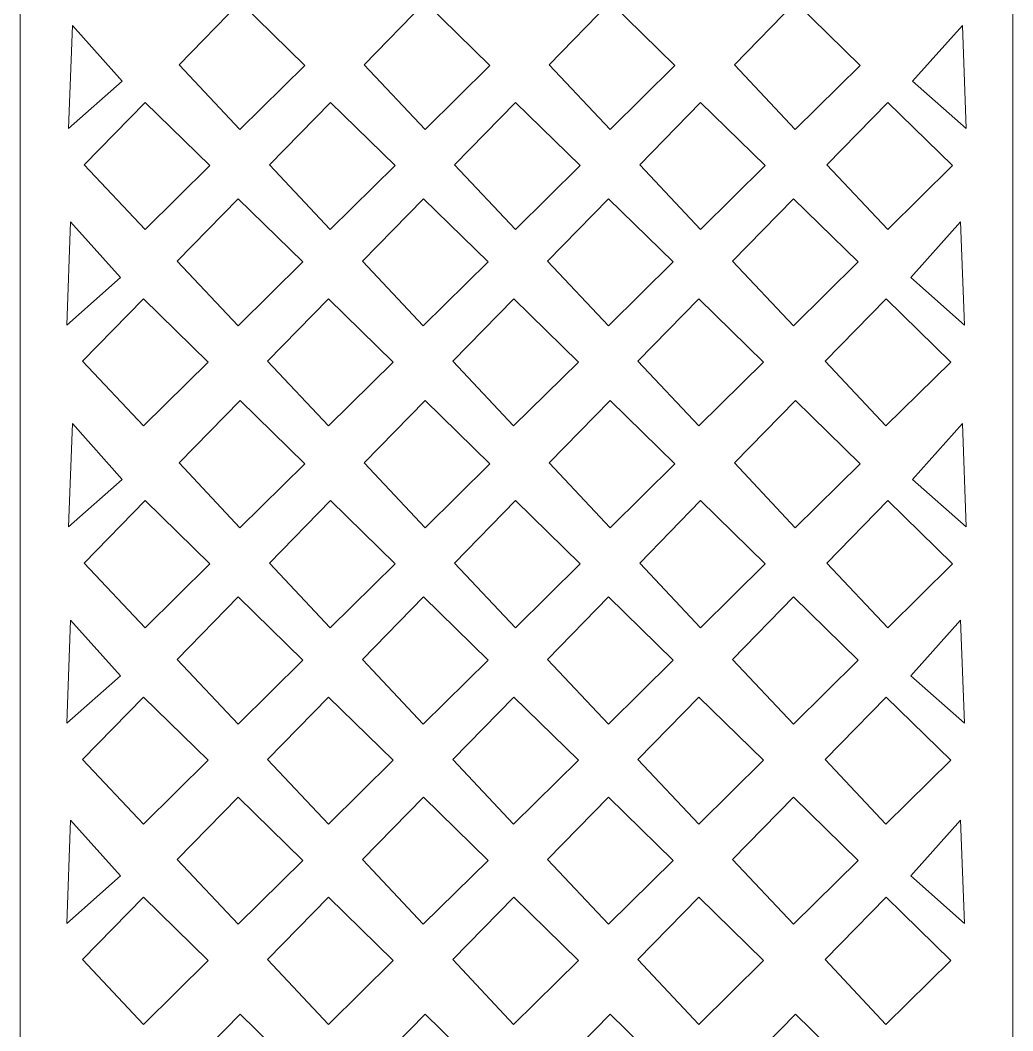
# Model space of a CAD drawing. Header units: centimetres. Extents: x 1.8 to 9.5, y -9.5 to 9.5.
# Drawn here: x 6.047 to 9.479, y -4.718 to -1.224 of the extents above; entities that cross this region are included whole.
import ezdxf

# ---------------------------------------------------------------- set-up
doc = ezdxf.new("R2010")
doc.units = ezdxf.units.CM
doc.header["$MEASUREMENT"] = 0
doc.layers.add('layer 1', color=7, linetype='Continuous')

msp = doc.modelspace()

# ---------------------------------------------------------------- linework, layer by layer
at = {"layer": 'layer 1', "color": 250, "lineweight": 9}
msp.add_open_spline([(6.04735, 9.5), (6.04735, 9.5), (9.47899, 9.5), (9.47899, 9.5), (9.47899, 9.5), (9.47899, 9.5), (9.47899, -9.5), (9.47899, -9.5), (9.47899, -9.5), (9.47899, -9.5), (6.04735, -9.5), (6.04735, -9.5), (6.04735, -9.5), (6.04735, -9.5), (6.04735, 9.5), (6.04735, 9.5)], degree=3, knots=[0, 0, 0, 0, 0.2, 0.2, 0.2, 0.2, 0.4, 0.4, 0.4, 0.4, 0.6, 0.6, 0.6, 0.6, 1, 1, 1, 1], dxfattribs=at)
at = {"layer": 'layer 1', "color": 7, "lineweight": 9}
for points, knots in [([(6.80748, -1.16252), (6.80748, -1.16252), (6.59664, -1.3783), (6.59664, -1.3783), (6.59664, -1.3783), (6.59664, -1.3783), (6.80704, -1.60213), (6.80704, -1.60213), (6.80704, -1.60213), (6.80704, -1.60213), (7.03095, -1.38116), (7.03095, -1.38116), (7.03095, -1.38116), (7.03095, -1.38116), (6.80748, -1.16252), (6.80748, -1.16252)], [0, 0, 0, 0, 0.2, 0.2, 0.2, 0.2, 0.4, 0.4, 0.4, 0.4, 0.6, 0.6, 0.6, 0.6, 1, 1, 1, 1]), ([(7.44749, -1.16252), (7.44749, -1.16252), (7.23665, -1.3783), (7.23665, -1.3783), (7.23665, -1.3783), (7.23665, -1.3783), (7.44705, -1.60213), (7.44705, -1.60213), (7.44705, -1.60213), (7.44705, -1.60213), (7.67097, -1.38116), (7.67097, -1.38116), (7.67097, -1.38116), (7.67097, -1.38116), (7.44749, -1.16252), (7.44749, -1.16252)], [0, 0, 0, 0, 0.2, 0.2, 0.2, 0.2, 0.4, 0.4, 0.4, 0.4, 0.6, 0.6, 0.6, 0.6, 1, 1, 1, 1]), ([(8.08751, -1.16252), (8.08751, -1.16252), (7.87667, -1.3783), (7.87667, -1.3783), (7.87667, -1.3783), (7.87667, -1.3783), (8.08707, -1.60213), (8.08707, -1.60213), (8.08707, -1.60213), (8.08707, -1.60213), (8.31098, -1.38116), (8.31098, -1.38116), (8.31098, -1.38116), (8.31098, -1.38116), (8.08751, -1.16252), (8.08751, -1.16252)], [0, 0, 0, 0, 0.2, 0.2, 0.2, 0.2, 0.4, 0.4, 0.4, 0.4, 0.6, 0.6, 0.6, 0.6, 1, 1, 1, 1]), ([(8.72754, -1.16252), (8.72754, -1.16252), (8.5167, -1.3783), (8.5167, -1.3783), (8.5167, -1.3783), (8.5167, -1.3783), (8.7271, -1.60213), (8.7271, -1.60213), (8.7271, -1.60213), (8.7271, -1.60213), (8.95102, -1.38116), (8.95102, -1.38116), (8.95102, -1.38116), (8.95102, -1.38116), (8.72754, -1.16252), (8.72754, -1.16252)], [0, 0, 0, 0, 0.2, 0.2, 0.2, 0.2, 0.4, 0.4, 0.4, 0.4, 0.6, 0.6, 0.6, 0.6, 1, 1, 1, 1]), ([(6.22798, -1.24219), (6.22798, -1.24219), (6.39989, -1.43495), (6.39989, -1.43495), (6.39989, -1.43495), (6.39989, -1.43495), (6.21482, -1.59906), (6.21482, -1.59906), (6.21482, -1.59906), (6.21482, -1.59906), (6.22798, -1.24219), (6.22798, -1.24219)], [0, 0, 0, 0, 0.25, 0.25, 0.25, 0.25, 0.5, 0.5, 0.5, 0.5, 1, 1, 1, 1]), ([(9.30469, -1.24219), (9.30469, -1.24219), (9.13278, -1.43495), (9.13278, -1.43495), (9.13278, -1.43495), (9.13278, -1.43495), (9.31784, -1.59906), (9.31784, -1.59906), (9.31784, -1.59906), (9.31784, -1.59906), (9.30469, -1.24219), (9.30469, -1.24219)], [0, 0, 0, 0, 0.25, 0.25, 0.25, 0.25, 0.5, 0.5, 0.5, 0.5, 1, 1, 1, 1]), ([(6.47982, -1.50851), (6.47982, -1.50851), (6.26898, -1.72428), (6.26898, -1.72428), (6.26898, -1.72428), (6.26898, -1.72428), (6.47938, -1.94811), (6.47938, -1.94811), (6.47938, -1.94811), (6.47938, -1.94811), (6.7033, -1.72715), (6.7033, -1.72715), (6.7033, -1.72715), (6.7033, -1.72715), (6.47982, -1.50851), (6.47982, -1.50851)], [0, 0, 0, 0, 0.2, 0.2, 0.2, 0.2, 0.4, 0.4, 0.4, 0.4, 0.6, 0.6, 0.6, 0.6, 1, 1, 1, 1]), ([(7.11983, -1.50851), (7.11983, -1.50851), (6.909, -1.72428), (6.909, -1.72428), (6.909, -1.72428), (6.909, -1.72428), (7.11939, -1.94811), (7.11939, -1.94811), (7.11939, -1.94811), (7.11939, -1.94811), (7.34331, -1.72715), (7.34331, -1.72715), (7.34331, -1.72715), (7.34331, -1.72715), (7.11983, -1.50851), (7.11983, -1.50851)], [0, 0, 0, 0, 0.2, 0.2, 0.2, 0.2, 0.4, 0.4, 0.4, 0.4, 0.6, 0.6, 0.6, 0.6, 1, 1, 1, 1]), ([(7.75985, -1.50851), (7.75985, -1.50851), (7.54901, -1.72428), (7.54901, -1.72428), (7.54901, -1.72428), (7.54901, -1.72428), (7.75941, -1.94811), (7.75941, -1.94811), (7.75941, -1.94811), (7.75941, -1.94811), (7.98333, -1.72715), (7.98333, -1.72715), (7.98333, -1.72715), (7.98333, -1.72715), (7.75985, -1.50851), (7.75985, -1.50851)], [0, 0, 0, 0, 0.2, 0.2, 0.2, 0.2, 0.4, 0.4, 0.4, 0.4, 0.6, 0.6, 0.6, 0.6, 1, 1, 1, 1]), ([(8.39988, -1.50851), (8.39988, -1.50851), (8.18905, -1.72428), (8.18905, -1.72428), (8.18905, -1.72428), (8.18905, -1.72428), (8.39944, -1.94811), (8.39944, -1.94811), (8.39944, -1.94811), (8.39944, -1.94811), (8.62336, -1.72715), (8.62336, -1.72715), (8.62336, -1.72715), (8.62336, -1.72715), (8.39988, -1.50851), (8.39988, -1.50851)], [0, 0, 0, 0, 0.2, 0.2, 0.2, 0.2, 0.4, 0.4, 0.4, 0.4, 0.6, 0.6, 0.6, 0.6, 1, 1, 1, 1]), ([(9.04715, -1.50851), (9.04715, -1.50851), (8.83632, -1.72428), (8.83632, -1.72428), (8.83632, -1.72428), (8.83632, -1.72428), (9.04671, -1.94811), (9.04671, -1.94811), (9.04671, -1.94811), (9.04671, -1.94811), (9.27063, -1.72715), (9.27063, -1.72715), (9.27063, -1.72715), (9.27063, -1.72715), (9.04715, -1.50851), (9.04715, -1.50851)], [0, 0, 0, 0, 0.2, 0.2, 0.2, 0.2, 0.4, 0.4, 0.4, 0.4, 0.6, 0.6, 0.6, 0.6, 1, 1, 1, 1]), ([(6.80117, -1.84159), (6.80117, -1.84159), (6.59034, -2.05737), (6.59034, -2.05737), (6.59034, -2.05737), (6.59034, -2.05737), (6.80073, -2.2812), (6.80073, -2.2812), (6.80073, -2.2812), (6.80073, -2.2812), (7.02465, -2.06023), (7.02465, -2.06023), (7.02465, -2.06023), (7.02465, -2.06023), (6.80117, -1.84159), (6.80117, -1.84159)], [0, 0, 0, 0, 0.2, 0.2, 0.2, 0.2, 0.4, 0.4, 0.4, 0.4, 0.6, 0.6, 0.6, 0.6, 1, 1, 1, 1]), ([(7.44119, -1.84159), (7.44119, -1.84159), (7.23035, -2.05737), (7.23035, -2.05737), (7.23035, -2.05737), (7.23035, -2.05737), (7.44075, -2.2812), (7.44075, -2.2812), (7.44075, -2.2812), (7.44075, -2.2812), (7.66467, -2.06023), (7.66467, -2.06023), (7.66467, -2.06023), (7.66467, -2.06023), (7.44119, -1.84159), (7.44119, -1.84159)], [0, 0, 0, 0, 0.2, 0.2, 0.2, 0.2, 0.4, 0.4, 0.4, 0.4, 0.6, 0.6, 0.6, 0.6, 1, 1, 1, 1]), ([(8.0812, -1.84159), (8.0812, -1.84159), (7.87037, -2.05737), (7.87037, -2.05737), (7.87037, -2.05737), (7.87037, -2.05737), (8.08076, -2.2812), (8.08076, -2.2812), (8.08076, -2.2812), (8.08076, -2.2812), (8.30468, -2.06023), (8.30468, -2.06023), (8.30468, -2.06023), (8.30468, -2.06023), (8.0812, -1.84159), (8.0812, -1.84159)], [0, 0, 0, 0, 0.2, 0.2, 0.2, 0.2, 0.4, 0.4, 0.4, 0.4, 0.6, 0.6, 0.6, 0.6, 1, 1, 1, 1]), ([(8.72124, -1.84159), (8.72124, -1.84159), (8.5104, -2.05737), (8.5104, -2.05737), (8.5104, -2.05737), (8.5104, -2.05737), (8.7208, -2.2812), (8.7208, -2.2812), (8.7208, -2.2812), (8.7208, -2.2812), (8.94471, -2.06023), (8.94471, -2.06023), (8.94471, -2.06023), (8.94471, -2.06023), (8.72124, -1.84159), (8.72124, -1.84159)], [0, 0, 0, 0, 0.2, 0.2, 0.2, 0.2, 0.4, 0.4, 0.4, 0.4, 0.6, 0.6, 0.6, 0.6, 1, 1, 1, 1]), ([(6.22167, -1.92126), (6.22167, -1.92126), (6.39358, -2.11402), (6.39358, -2.11402), (6.39358, -2.11402), (6.39358, -2.11402), (6.20852, -2.27813), (6.20852, -2.27813), (6.20852, -2.27813), (6.20852, -2.27813), (6.22167, -1.92126), (6.22167, -1.92126)], [0, 0, 0, 0, 0.25, 0.25, 0.25, 0.25, 0.5, 0.5, 0.5, 0.5, 1, 1, 1, 1]), ([(9.29838, -1.92126), (9.29838, -1.92126), (9.12647, -2.11402), (9.12647, -2.11402), (9.12647, -2.11402), (9.12647, -2.11402), (9.31153, -2.27813), (9.31153, -2.27813), (9.31153, -2.27813), (9.31153, -2.27813), (9.29838, -1.92126), (9.29838, -1.92126)], [0, 0, 0, 0, 0.25, 0.25, 0.25, 0.25, 0.5, 0.5, 0.5, 0.5, 1, 1, 1, 1]), ([(6.47351, -2.18757), (6.47351, -2.18757), (6.26268, -2.40335), (6.26268, -2.40335), (6.26268, -2.40335), (6.26268, -2.40335), (6.47307, -2.62718), (6.47307, -2.62718), (6.47307, -2.62718), (6.47307, -2.62718), (6.69699, -2.40621), (6.69699, -2.40621), (6.69699, -2.40621), (6.69699, -2.40621), (6.47351, -2.18757), (6.47351, -2.18757)], [0, 0, 0, 0, 0.2, 0.2, 0.2, 0.2, 0.4, 0.4, 0.4, 0.4, 0.6, 0.6, 0.6, 0.6, 1, 1, 1, 1]), ([(7.11353, -2.18757), (7.11353, -2.18757), (6.90269, -2.40335), (6.90269, -2.40335), (6.90269, -2.40335), (6.90269, -2.40335), (7.11309, -2.62718), (7.11309, -2.62718), (7.11309, -2.62718), (7.11309, -2.62718), (7.33701, -2.40621), (7.33701, -2.40621), (7.33701, -2.40621), (7.33701, -2.40621), (7.11353, -2.18757), (7.11353, -2.18757)], [0, 0, 0, 0, 0.2, 0.2, 0.2, 0.2, 0.4, 0.4, 0.4, 0.4, 0.6, 0.6, 0.6, 0.6, 1, 1, 1, 1]), ([(7.75354, -2.18757), (7.75354, -2.18757), (7.54271, -2.40335), (7.54271, -2.40335), (7.54271, -2.40335), (7.54271, -2.40335), (7.7531, -2.62718), (7.7531, -2.62718), (7.7531, -2.62718), (7.7531, -2.62718), (7.97702, -2.40621), (7.97702, -2.40621), (7.97702, -2.40621), (7.97702, -2.40621), (7.75354, -2.18757), (7.75354, -2.18757)], [0, 0, 0, 0, 0.2, 0.2, 0.2, 0.2, 0.4, 0.4, 0.4, 0.4, 0.6, 0.6, 0.6, 0.6, 1, 1, 1, 1]), ([(8.39358, -2.18757), (8.39358, -2.18757), (8.18274, -2.40335), (8.18274, -2.40335), (8.18274, -2.40335), (8.18274, -2.40335), (8.39314, -2.62718), (8.39314, -2.62718), (8.39314, -2.62718), (8.39314, -2.62718), (8.61706, -2.40621), (8.61706, -2.40621), (8.61706, -2.40621), (8.61706, -2.40621), (8.39358, -2.18757), (8.39358, -2.18757)], [0, 0, 0, 0, 0.2, 0.2, 0.2, 0.2, 0.4, 0.4, 0.4, 0.4, 0.6, 0.6, 0.6, 0.6, 1, 1, 1, 1]), ([(9.04085, -2.18757), (9.04085, -2.18757), (8.83001, -2.40335), (8.83001, -2.40335), (8.83001, -2.40335), (8.83001, -2.40335), (9.04041, -2.62718), (9.04041, -2.62718), (9.04041, -2.62718), (9.04041, -2.62718), (9.26433, -2.40621), (9.26433, -2.40621), (9.26433, -2.40621), (9.26433, -2.40621), (9.04085, -2.18757), (9.04085, -2.18757)], [0, 0, 0, 0, 0.2, 0.2, 0.2, 0.2, 0.4, 0.4, 0.4, 0.4, 0.6, 0.6, 0.6, 0.6, 1, 1, 1, 1]), ([(6.80748, -2.53931), (6.80748, -2.53931), (6.59664, -2.75509), (6.59664, -2.75509), (6.59664, -2.75509), (6.59664, -2.75509), (6.80704, -2.97892), (6.80704, -2.97892), (6.80704, -2.97892), (6.80704, -2.97892), (7.03095, -2.75795), (7.03095, -2.75795), (7.03095, -2.75795), (7.03095, -2.75795), (6.80748, -2.53931), (6.80748, -2.53931)], [0, 0, 0, 0, 0.2, 0.2, 0.2, 0.2, 0.4, 0.4, 0.4, 0.4, 0.6, 0.6, 0.6, 0.6, 1, 1, 1, 1]), ([(7.44749, -2.53931), (7.44749, -2.53931), (7.23665, -2.75509), (7.23665, -2.75509), (7.23665, -2.75509), (7.23665, -2.75509), (7.44705, -2.97892), (7.44705, -2.97892), (7.44705, -2.97892), (7.44705, -2.97892), (7.67097, -2.75795), (7.67097, -2.75795), (7.67097, -2.75795), (7.67097, -2.75795), (7.44749, -2.53931), (7.44749, -2.53931)], [0, 0, 0, 0, 0.2, 0.2, 0.2, 0.2, 0.4, 0.4, 0.4, 0.4, 0.6, 0.6, 0.6, 0.6, 1, 1, 1, 1]), ([(8.08751, -2.53931), (8.08751, -2.53931), (7.87667, -2.75509), (7.87667, -2.75509), (7.87667, -2.75509), (7.87667, -2.75509), (8.08707, -2.97892), (8.08707, -2.97892), (8.08707, -2.97892), (8.08707, -2.97892), (8.31098, -2.75795), (8.31098, -2.75795), (8.31098, -2.75795), (8.31098, -2.75795), (8.08751, -2.53931), (8.08751, -2.53931)], [0, 0, 0, 0, 0.2, 0.2, 0.2, 0.2, 0.4, 0.4, 0.4, 0.4, 0.6, 0.6, 0.6, 0.6, 1, 1, 1, 1]), ([(8.72754, -2.53931), (8.72754, -2.53931), (8.5167, -2.75509), (8.5167, -2.75509), (8.5167, -2.75509), (8.5167, -2.75509), (8.7271, -2.97892), (8.7271, -2.97892), (8.7271, -2.97892), (8.7271, -2.97892), (8.95102, -2.75795), (8.95102, -2.75795), (8.95102, -2.75795), (8.95102, -2.75795), (8.72754, -2.53931), (8.72754, -2.53931)], [0, 0, 0, 0, 0.2, 0.2, 0.2, 0.2, 0.4, 0.4, 0.4, 0.4, 0.6, 0.6, 0.6, 0.6, 1, 1, 1, 1]), ([(6.22798, -2.61898), (6.22798, -2.61898), (6.39989, -2.81174), (6.39989, -2.81174), (6.39989, -2.81174), (6.39989, -2.81174), (6.21482, -2.97585), (6.21482, -2.97585), (6.21482, -2.97585), (6.21482, -2.97585), (6.22798, -2.61898), (6.22798, -2.61898)], [0, 0, 0, 0, 0.25, 0.25, 0.25, 0.25, 0.5, 0.5, 0.5, 0.5, 1, 1, 1, 1]), ([(9.30469, -2.61898), (9.30469, -2.61898), (9.13278, -2.81174), (9.13278, -2.81174), (9.13278, -2.81174), (9.13278, -2.81174), (9.31784, -2.97585), (9.31784, -2.97585), (9.31784, -2.97585), (9.31784, -2.97585), (9.30469, -2.61898), (9.30469, -2.61898)], [0, 0, 0, 0, 0.25, 0.25, 0.25, 0.25, 0.5, 0.5, 0.5, 0.5, 1, 1, 1, 1]), ([(6.47982, -2.88529), (6.47982, -2.88529), (6.26898, -3.10107), (6.26898, -3.10107), (6.26898, -3.10107), (6.26898, -3.10107), (6.47938, -3.3249), (6.47938, -3.3249), (6.47938, -3.3249), (6.47938, -3.3249), (6.7033, -3.10393), (6.7033, -3.10393), (6.7033, -3.10393), (6.7033, -3.10393), (6.47982, -2.88529), (6.47982, -2.88529)], [0, 0, 0, 0, 0.2, 0.2, 0.2, 0.2, 0.4, 0.4, 0.4, 0.4, 0.6, 0.6, 0.6, 0.6, 1, 1, 1, 1]), ([(7.11983, -2.88529), (7.11983, -2.88529), (6.909, -3.10107), (6.909, -3.10107), (6.909, -3.10107), (6.909, -3.10107), (7.11939, -3.3249), (7.11939, -3.3249), (7.11939, -3.3249), (7.11939, -3.3249), (7.34331, -3.10393), (7.34331, -3.10393), (7.34331, -3.10393), (7.34331, -3.10393), (7.11983, -2.88529), (7.11983, -2.88529)], [0, 0, 0, 0, 0.2, 0.2, 0.2, 0.2, 0.4, 0.4, 0.4, 0.4, 0.6, 0.6, 0.6, 0.6, 1, 1, 1, 1]), ([(7.75985, -2.88529), (7.75985, -2.88529), (7.54901, -3.10107), (7.54901, -3.10107), (7.54901, -3.10107), (7.54901, -3.10107), (7.75941, -3.3249), (7.75941, -3.3249), (7.75941, -3.3249), (7.75941, -3.3249), (7.98333, -3.10393), (7.98333, -3.10393), (7.98333, -3.10393), (7.98333, -3.10393), (7.75985, -2.88529), (7.75985, -2.88529)], [0, 0, 0, 0, 0.2, 0.2, 0.2, 0.2, 0.4, 0.4, 0.4, 0.4, 0.6, 0.6, 0.6, 0.6, 1, 1, 1, 1]), ([(8.39988, -2.88529), (8.39988, -2.88529), (8.18905, -3.10107), (8.18905, -3.10107), (8.18905, -3.10107), (8.18905, -3.10107), (8.39944, -3.3249), (8.39944, -3.3249), (8.39944, -3.3249), (8.39944, -3.3249), (8.62336, -3.10393), (8.62336, -3.10393), (8.62336, -3.10393), (8.62336, -3.10393), (8.39988, -2.88529), (8.39988, -2.88529)], [0, 0, 0, 0, 0.2, 0.2, 0.2, 0.2, 0.4, 0.4, 0.4, 0.4, 0.6, 0.6, 0.6, 0.6, 1, 1, 1, 1]), ([(9.04715, -2.88529), (9.04715, -2.88529), (8.83632, -3.10107), (8.83632, -3.10107), (8.83632, -3.10107), (8.83632, -3.10107), (9.04671, -3.3249), (9.04671, -3.3249), (9.04671, -3.3249), (9.04671, -3.3249), (9.27063, -3.10393), (9.27063, -3.10393), (9.27063, -3.10393), (9.27063, -3.10393), (9.04715, -2.88529), (9.04715, -2.88529)], [0, 0, 0, 0, 0.2, 0.2, 0.2, 0.2, 0.4, 0.4, 0.4, 0.4, 0.6, 0.6, 0.6, 0.6, 1, 1, 1, 1]), ([(6.80117, -3.21837), (6.80117, -3.21837), (6.59034, -3.43415), (6.59034, -3.43415), (6.59034, -3.43415), (6.59034, -3.43415), (6.80073, -3.65798), (6.80073, -3.65798), (6.80073, -3.65798), (6.80073, -3.65798), (7.02465, -3.43701), (7.02465, -3.43701), (7.02465, -3.43701), (7.02465, -3.43701), (6.80117, -3.21837), (6.80117, -3.21837)], [0, 0, 0, 0, 0.2, 0.2, 0.2, 0.2, 0.4, 0.4, 0.4, 0.4, 0.6, 0.6, 0.6, 0.6, 1, 1, 1, 1]), ([(7.44119, -3.21837), (7.44119, -3.21837), (7.23035, -3.43415), (7.23035, -3.43415), (7.23035, -3.43415), (7.23035, -3.43415), (7.44075, -3.65798), (7.44075, -3.65798), (7.44075, -3.65798), (7.44075, -3.65798), (7.66467, -3.43701), (7.66467, -3.43701), (7.66467, -3.43701), (7.66467, -3.43701), (7.44119, -3.21837), (7.44119, -3.21837)], [0, 0, 0, 0, 0.2, 0.2, 0.2, 0.2, 0.4, 0.4, 0.4, 0.4, 0.6, 0.6, 0.6, 0.6, 1, 1, 1, 1]), ([(8.0812, -3.21837), (8.0812, -3.21837), (7.87037, -3.43415), (7.87037, -3.43415), (7.87037, -3.43415), (7.87037, -3.43415), (8.08076, -3.65798), (8.08076, -3.65798), (8.08076, -3.65798), (8.08076, -3.65798), (8.30468, -3.43701), (8.30468, -3.43701), (8.30468, -3.43701), (8.30468, -3.43701), (8.0812, -3.21837), (8.0812, -3.21837)], [0, 0, 0, 0, 0.2, 0.2, 0.2, 0.2, 0.4, 0.4, 0.4, 0.4, 0.6, 0.6, 0.6, 0.6, 1, 1, 1, 1]), ([(8.72124, -3.21837), (8.72124, -3.21837), (8.5104, -3.43415), (8.5104, -3.43415), (8.5104, -3.43415), (8.5104, -3.43415), (8.7208, -3.65798), (8.7208, -3.65798), (8.7208, -3.65798), (8.7208, -3.65798), (8.94471, -3.43701), (8.94471, -3.43701), (8.94471, -3.43701), (8.94471, -3.43701), (8.72124, -3.21837), (8.72124, -3.21837)], [0, 0, 0, 0, 0.2, 0.2, 0.2, 0.2, 0.4, 0.4, 0.4, 0.4, 0.6, 0.6, 0.6, 0.6, 1, 1, 1, 1]), ([(6.22167, -3.29804), (6.22167, -3.29804), (6.39358, -3.4908), (6.39358, -3.4908), (6.39358, -3.4908), (6.39358, -3.4908), (6.20852, -3.65491), (6.20852, -3.65491), (6.20852, -3.65491), (6.20852, -3.65491), (6.22167, -3.29804), (6.22167, -3.29804)], [0, 0, 0, 0, 0.25, 0.25, 0.25, 0.25, 0.5, 0.5, 0.5, 0.5, 1, 1, 1, 1]), ([(9.29838, -3.29804), (9.29838, -3.29804), (9.12647, -3.4908), (9.12647, -3.4908), (9.12647, -3.4908), (9.12647, -3.4908), (9.31153, -3.65491), (9.31153, -3.65491), (9.31153, -3.65491), (9.31153, -3.65491), (9.29838, -3.29804), (9.29838, -3.29804)], [0, 0, 0, 0, 0.25, 0.25, 0.25, 0.25, 0.5, 0.5, 0.5, 0.5, 1, 1, 1, 1]), ([(6.47351, -3.56436), (6.47351, -3.56436), (6.26268, -3.78013), (6.26268, -3.78013), (6.26268, -3.78013), (6.26268, -3.78013), (6.47307, -4.00396), (6.47307, -4.00396), (6.47307, -4.00396), (6.47307, -4.00396), (6.69699, -3.78299), (6.69699, -3.78299), (6.69699, -3.78299), (6.69699, -3.78299), (6.47351, -3.56436), (6.47351, -3.56436)], [0, 0, 0, 0, 0.2, 0.2, 0.2, 0.2, 0.4, 0.4, 0.4, 0.4, 0.6, 0.6, 0.6, 0.6, 1, 1, 1, 1]), ([(7.11353, -3.56436), (7.11353, -3.56436), (6.90269, -3.78013), (6.90269, -3.78013), (6.90269, -3.78013), (6.90269, -3.78013), (7.11309, -4.00396), (7.11309, -4.00396), (7.11309, -4.00396), (7.11309, -4.00396), (7.33701, -3.78299), (7.33701, -3.78299), (7.33701, -3.78299), (7.33701, -3.78299), (7.11353, -3.56436), (7.11353, -3.56436)], [0, 0, 0, 0, 0.2, 0.2, 0.2, 0.2, 0.4, 0.4, 0.4, 0.4, 0.6, 0.6, 0.6, 0.6, 1, 1, 1, 1]), ([(7.75354, -3.56436), (7.75354, -3.56436), (7.54271, -3.78013), (7.54271, -3.78013), (7.54271, -3.78013), (7.54271, -3.78013), (7.7531, -4.00396), (7.7531, -4.00396), (7.7531, -4.00396), (7.7531, -4.00396), (7.97702, -3.78299), (7.97702, -3.78299), (7.97702, -3.78299), (7.97702, -3.78299), (7.75354, -3.56436), (7.75354, -3.56436)], [0, 0, 0, 0, 0.2, 0.2, 0.2, 0.2, 0.4, 0.4, 0.4, 0.4, 0.6, 0.6, 0.6, 0.6, 1, 1, 1, 1]), ([(8.39358, -3.56436), (8.39358, -3.56436), (8.18274, -3.78013), (8.18274, -3.78013), (8.18274, -3.78013), (8.18274, -3.78013), (8.39314, -4.00396), (8.39314, -4.00396), (8.39314, -4.00396), (8.39314, -4.00396), (8.61706, -3.78299), (8.61706, -3.78299), (8.61706, -3.78299), (8.61706, -3.78299), (8.39358, -3.56436), (8.39358, -3.56436)], [0, 0, 0, 0, 0.2, 0.2, 0.2, 0.2, 0.4, 0.4, 0.4, 0.4, 0.6, 0.6, 0.6, 0.6, 1, 1, 1, 1]), ([(9.04085, -3.56436), (9.04085, -3.56436), (8.83001, -3.78013), (8.83001, -3.78013), (8.83001, -3.78013), (8.83001, -3.78013), (9.04041, -4.00396), (9.04041, -4.00396), (9.04041, -4.00396), (9.04041, -4.00396), (9.26433, -3.78299), (9.26433, -3.78299), (9.26433, -3.78299), (9.26433, -3.78299), (9.04085, -3.56436), (9.04085, -3.56436)], [0, 0, 0, 0, 0.2, 0.2, 0.2, 0.2, 0.4, 0.4, 0.4, 0.4, 0.6, 0.6, 0.6, 0.6, 1, 1, 1, 1]), ([(6.80117, -3.91047), (6.80117, -3.91047), (6.59034, -4.12624), (6.59034, -4.12624), (6.59034, -4.12624), (6.59034, -4.12624), (6.80073, -4.35007), (6.80073, -4.35007), (6.80073, -4.35007), (6.80073, -4.35007), (7.02465, -4.1291), (7.02465, -4.1291), (7.02465, -4.1291), (7.02465, -4.1291), (6.80117, -3.91047), (6.80117, -3.91047)], [0, 0, 0, 0, 0.2, 0.2, 0.2, 0.2, 0.4, 0.4, 0.4, 0.4, 0.6, 0.6, 0.6, 0.6, 1, 1, 1, 1]), ([(7.44119, -3.91047), (7.44119, -3.91047), (7.23035, -4.12624), (7.23035, -4.12624), (7.23035, -4.12624), (7.23035, -4.12624), (7.44075, -4.35007), (7.44075, -4.35007), (7.44075, -4.35007), (7.44075, -4.35007), (7.66467, -4.1291), (7.66467, -4.1291), (7.66467, -4.1291), (7.66467, -4.1291), (7.44119, -3.91047), (7.44119, -3.91047)], [0, 0, 0, 0, 0.2, 0.2, 0.2, 0.2, 0.4, 0.4, 0.4, 0.4, 0.6, 0.6, 0.6, 0.6, 1, 1, 1, 1]), ([(8.0812, -3.91047), (8.0812, -3.91047), (7.87037, -4.12624), (7.87037, -4.12624), (7.87037, -4.12624), (7.87037, -4.12624), (8.08076, -4.35007), (8.08076, -4.35007), (8.08076, -4.35007), (8.08076, -4.35007), (8.30468, -4.1291), (8.30468, -4.1291), (8.30468, -4.1291), (8.30468, -4.1291), (8.0812, -3.91047), (8.0812, -3.91047)], [0, 0, 0, 0, 0.2, 0.2, 0.2, 0.2, 0.4, 0.4, 0.4, 0.4, 0.6, 0.6, 0.6, 0.6, 1, 1, 1, 1]), ([(8.72124, -3.91047), (8.72124, -3.91047), (8.5104, -4.12624), (8.5104, -4.12624), (8.5104, -4.12624), (8.5104, -4.12624), (8.7208, -4.35007), (8.7208, -4.35007), (8.7208, -4.35007), (8.7208, -4.35007), (8.94471, -4.1291), (8.94471, -4.1291), (8.94471, -4.1291), (8.94471, -4.1291), (8.72124, -3.91047), (8.72124, -3.91047)], [0, 0, 0, 0, 0.2, 0.2, 0.2, 0.2, 0.4, 0.4, 0.4, 0.4, 0.6, 0.6, 0.6, 0.6, 1, 1, 1, 1]), ([(6.22167, -3.99013), (6.22167, -3.99013), (6.39358, -4.1829), (6.39358, -4.1829), (6.39358, -4.1829), (6.39358, -4.1829), (6.20852, -4.347), (6.20852, -4.347), (6.20852, -4.347), (6.20852, -4.347), (6.22167, -3.99013), (6.22167, -3.99013)], [0, 0, 0, 0, 0.25, 0.25, 0.25, 0.25, 0.5, 0.5, 0.5, 0.5, 1, 1, 1, 1]), ([(9.29838, -3.99013), (9.29838, -3.99013), (9.12647, -4.1829), (9.12647, -4.1829), (9.12647, -4.1829), (9.12647, -4.1829), (9.31153, -4.347), (9.31153, -4.347), (9.31153, -4.347), (9.31153, -4.347), (9.29838, -3.99013), (9.29838, -3.99013)], [0, 0, 0, 0, 0.25, 0.25, 0.25, 0.25, 0.5, 0.5, 0.5, 0.5, 1, 1, 1, 1]), ([(6.47351, -4.25645), (6.47351, -4.25645), (6.26268, -4.47223), (6.26268, -4.47223), (6.26268, -4.47223), (6.26268, -4.47223), (6.47307, -4.69606), (6.47307, -4.69606), (6.47307, -4.69606), (6.47307, -4.69606), (6.69699, -4.47509), (6.69699, -4.47509), (6.69699, -4.47509), (6.69699, -4.47509), (6.47351, -4.25645), (6.47351, -4.25645)], [0, 0, 0, 0, 0.2, 0.2, 0.2, 0.2, 0.4, 0.4, 0.4, 0.4, 0.6, 0.6, 0.6, 0.6, 1, 1, 1, 1]), ([(7.11353, -4.25645), (7.11353, -4.25645), (6.90269, -4.47223), (6.90269, -4.47223), (6.90269, -4.47223), (6.90269, -4.47223), (7.11309, -4.69606), (7.11309, -4.69606), (7.11309, -4.69606), (7.11309, -4.69606), (7.33701, -4.47509), (7.33701, -4.47509), (7.33701, -4.47509), (7.33701, -4.47509), (7.11353, -4.25645), (7.11353, -4.25645)], [0, 0, 0, 0, 0.2, 0.2, 0.2, 0.2, 0.4, 0.4, 0.4, 0.4, 0.6, 0.6, 0.6, 0.6, 1, 1, 1, 1]), ([(7.75354, -4.25645), (7.75354, -4.25645), (7.54271, -4.47223), (7.54271, -4.47223), (7.54271, -4.47223), (7.54271, -4.47223), (7.7531, -4.69606), (7.7531, -4.69606), (7.7531, -4.69606), (7.7531, -4.69606), (7.97702, -4.47509), (7.97702, -4.47509), (7.97702, -4.47509), (7.97702, -4.47509), (7.75354, -4.25645), (7.75354, -4.25645)], [0, 0, 0, 0, 0.2, 0.2, 0.2, 0.2, 0.4, 0.4, 0.4, 0.4, 0.6, 0.6, 0.6, 0.6, 1, 1, 1, 1]), ([(8.39358, -4.25645), (8.39358, -4.25645), (8.18274, -4.47223), (8.18274, -4.47223), (8.18274, -4.47223), (8.18274, -4.47223), (8.39314, -4.69606), (8.39314, -4.69606), (8.39314, -4.69606), (8.39314, -4.69606), (8.61706, -4.47509), (8.61706, -4.47509), (8.61706, -4.47509), (8.61706, -4.47509), (8.39358, -4.25645), (8.39358, -4.25645)], [0, 0, 0, 0, 0.2, 0.2, 0.2, 0.2, 0.4, 0.4, 0.4, 0.4, 0.6, 0.6, 0.6, 0.6, 1, 1, 1, 1]), ([(9.04085, -4.25645), (9.04085, -4.25645), (8.83001, -4.47223), (8.83001, -4.47223), (8.83001, -4.47223), (8.83001, -4.47223), (9.04041, -4.69606), (9.04041, -4.69606), (9.04041, -4.69606), (9.04041, -4.69606), (9.26433, -4.47509), (9.26433, -4.47509), (9.26433, -4.47509), (9.26433, -4.47509), (9.04085, -4.25645), (9.04085, -4.25645)], [0, 0, 0, 0, 0.2, 0.2, 0.2, 0.2, 0.4, 0.4, 0.4, 0.4, 0.6, 0.6, 0.6, 0.6, 1, 1, 1, 1]), ([(6.80748, -4.66072), (6.80748, -4.66072), (6.59664, -4.8765), (6.59664, -4.8765), (6.59664, -4.8765), (6.59664, -4.8765), (6.80704, -5.10033), (6.80704, -5.10033), (6.80704, -5.10033), (6.80704, -5.10033), (7.03095, -4.87936), (7.03095, -4.87936), (7.03095, -4.87936), (7.03095, -4.87936), (6.80748, -4.66072), (6.80748, -4.66072)], [0, 0, 0, 0, 0.2, 0.2, 0.2, 0.2, 0.4, 0.4, 0.4, 0.4, 0.6, 0.6, 0.6, 0.6, 1, 1, 1, 1]), ([(7.44749, -4.66072), (7.44749, -4.66072), (7.23665, -4.8765), (7.23665, -4.8765), (7.23665, -4.8765), (7.23665, -4.8765), (7.44705, -5.10033), (7.44705, -5.10033), (7.44705, -5.10033), (7.44705, -5.10033), (7.67097, -4.87936), (7.67097, -4.87936), (7.67097, -4.87936), (7.67097, -4.87936), (7.44749, -4.66072), (7.44749, -4.66072)], [0, 0, 0, 0, 0.2, 0.2, 0.2, 0.2, 0.4, 0.4, 0.4, 0.4, 0.6, 0.6, 0.6, 0.6, 1, 1, 1, 1]), ([(8.08751, -4.66072), (8.08751, -4.66072), (7.87667, -4.8765), (7.87667, -4.8765), (7.87667, -4.8765), (7.87667, -4.8765), (8.08707, -5.10033), (8.08707, -5.10033), (8.08707, -5.10033), (8.08707, -5.10033), (8.31098, -4.87936), (8.31098, -4.87936), (8.31098, -4.87936), (8.31098, -4.87936), (8.08751, -4.66072), (8.08751, -4.66072)], [0, 0, 0, 0, 0.2, 0.2, 0.2, 0.2, 0.4, 0.4, 0.4, 0.4, 0.6, 0.6, 0.6, 0.6, 1, 1, 1, 1]), ([(8.72754, -4.66072), (8.72754, -4.66072), (8.5167, -4.8765), (8.5167, -4.8765), (8.5167, -4.8765), (8.5167, -4.8765), (8.7271, -5.10033), (8.7271, -5.10033), (8.7271, -5.10033), (8.7271, -5.10033), (8.95102, -4.87936), (8.95102, -4.87936), (8.95102, -4.87936), (8.95102, -4.87936), (8.72754, -4.66072), (8.72754, -4.66072)], [0, 0, 0, 0, 0.2, 0.2, 0.2, 0.2, 0.4, 0.4, 0.4, 0.4, 0.6, 0.6, 0.6, 0.6, 1, 1, 1, 1])]:
    msp.add_open_spline(points, degree=3, knots=knots, dxfattribs=at)

doc.saveas('drawing.dxf')
